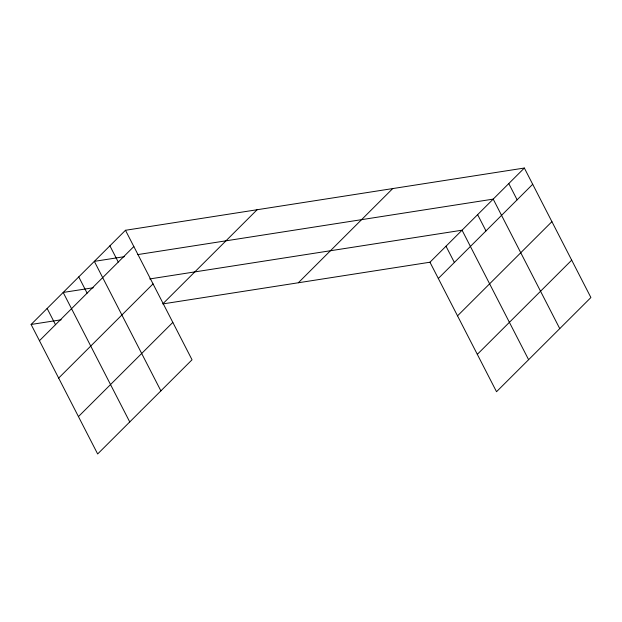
<?xml version="1.0" encoding="UTF-8"?>
<svg xmlns="http://www.w3.org/2000/svg" width="622" height="622" viewBox="0 0 622 622"><rect width="100%" height="100%" fill="white"/><g stroke="black" fill="none" stroke-linecap="round" stroke-linejoin="round"><path stroke-width="0.93" d="M125.481 230.28L192.035 359.78L97.654 453.967L31.1 324.466L125.481 230.28L524.346 168.033L590.9 297.534L496.519 391.72L429.965 262.22L163.672 303.785M39.45 340.716L133.831 246.53M58.655 378.09L153.035 283.904M162.723 303.933L257.104 209.738M78.442 416.592L172.823 322.406M298.342 282.761L392.723 188.575M429.965 262.22L524.346 168.033M438.323 278.469L532.696 184.283M457.528 315.844L551.908 221.657M477.315 354.346L571.696 260.159M124.423 256.668L94.334 261.364L160.888 390.857M137.586 254.616L493.207 199.118L559.753 328.61M93.277 287.753L63.187 292.449L129.741 421.941M149.684 278.951L462.06 230.202L528.607 359.695M31.1 324.466L61.189 319.778M508.78 183.576L517.131 199.825M477.634 214.66L485.984 230.91M446.013 246.211L454.363 262.461M109.907 245.822L118.258 262.072M78.761 276.907L87.111 293.156M47.148 308.458L55.498 324.707"/></g></svg>
